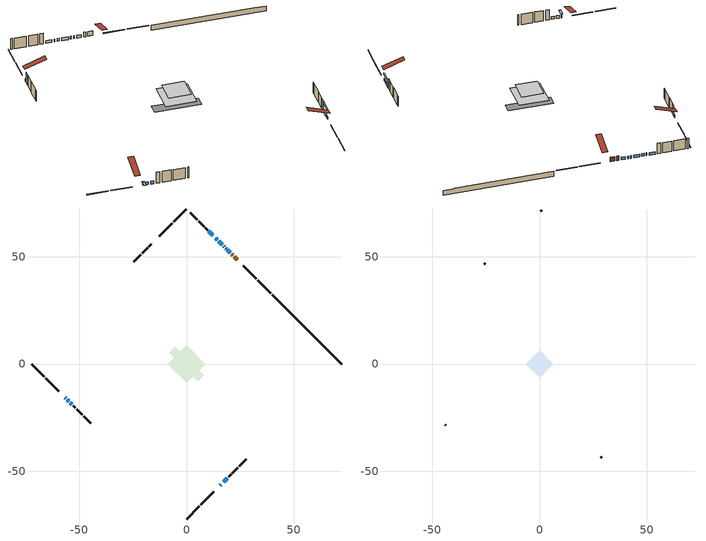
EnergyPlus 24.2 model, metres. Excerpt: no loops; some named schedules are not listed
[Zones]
conditioned space
 floor outside (Floor1 construction): -1.08,0 0,1.08 1.08,0 0,-1.08 z0.19
 floor adiabatic (AdiabaticFloorConstruction): -8.78,0 0,8.78 8.78,0 0,-8.78 z2.63
 floor foundation (Slab1 construction): -8.08,5.13 -5.13,8.08 8.08,-5.13 5.13,-8.08 z-2.1
 wall outside (RimJoist1 construction): 0,-72.28 6.06,-66.22 / -72.28,0 -66.22,-6.06 / 0,72.28 -6.06,66.22 / 39.29,32.99 33.23,39.05 z0.19:0.49
 wall outside (RimJoist2 construction): 6.72,-65.56 12.78,-59.5 / -65.56,-6.72 -59.5,-12.78 / -6.72,65.56 -12.78,59.5 / 32.57,39.71 26.51,45.77 z0.19:0.49
 wall outside (AdiabaticWallConstruction 1): 23.57,48.71 22.28,50 / 21.62,50.66 21.05,51.23 z0.19:2.22
 wall outside (AdiabaticWallConstruction): -56.56,-15.72 -56.36,-15.92 z0.19:1.72; 20.39,51.89 19.1,53.18 / 15.72,-56.56 15.94,-56.34 / -55.7,-16.57 -54.95,-17.33 / 18.44,53.84 18.31,53.96 / -15.72,56.56 -15.85,56.43 / 16.59,-55.69 16.72,-55.56 / 17.66,54.62 17.36,54.92 / 16.71,55.57 14.95,57.32 / 14.3,57.98 13.65,58.63 / 13,59.28 12.87,59.41 / 17.37,-54.9 19.1,-53.18 / -54.29,-17.98 -53.43,-18.85 / 12.21,60.07 10.49,61.79 z0.19:1.41
 wall outside (Wall1 construction): 19.76,-52.52 20.75,-51.52 / -52.77,-19.5 -51.78,-20.5 / -16.5,55.78 -17.5,54.78 / 9.83,62.45 8.83,63.45 z0.19:5.07
 wall outside (Wall2 construction): 21.41,-50.87 23.91,-48.37 / -51.12,-21.16 -48.62,-23.66 / -18.16,54.12 -20.66,51.62 / 8.17,64.1 5.67,66.6 z0.19:5.07
 wall outside (Wall3 construction): 24.57,-47.71 27.91,-44.37 / -47.96,-24.32 -44.62,-27.66 / -21.31,50.96 -24.66,47.62 / 5.02,67.26 1.68,70.6 z0.19:5.07
 wall foundation (FoundationWall1 construction): 39.95,32.33,-2.1 39.95,32.33,0.19 69.05,3.23,0.19 69.05,3.23,0.05 72.28,0,0.05 72.28,0,-2.1
 window (WindowConstruction 9): -56.56,-15.72 -56.36,-15.92 z0.19:1.71
 window (WindowConstruction 6): 20.39,51.89 19.1,53.18 z0.19:1.41
 window (WindowConstruction 7): 15.72,-56.56 15.94,-56.34 z0.19:1.41
 window (WindowConstruction 8): -55.7,-16.58 -54.95,-17.33 z0.19:1.41
 window (WindowConstruction 11): 18.44,53.84 18.32,53.96 z0.19:1.41
 window (WindowConstruction 12): -15.72,56.56 -15.85,56.43 z0.19:1.41
 window (WindowConstruction 13): 16.59,-55.69 16.72,-55.56 z0.19:1.41
 window (WindowConstruction 10): 17.66,54.62 17.36,54.92 z0.19:1.41
 window (WindowConstruction): 16.71,55.57 14.95,57.32 z0.19:1.41
 window (WindowConstruction 1): 14.3,57.98 13.65,58.63 z0.19:1.41
 window (WindowConstruction 2): 12.99,59.28 12.87,59.41 z0.19:1.41
 window (WindowConstruction 3): 17.38,-54.9 19.1,-53.18 z0.19:1.41
 window (WindowConstruction 4): -54.29,-17.99 -53.43,-18.85 z0.19:1.41
 window (WindowConstruction 5): 12.21,60.07 10.49,61.79 z0.19:1.41
 door (Door): 23.57,48.71 22.28,50 z0.19:2.22
 door (Door 1): 21.62,50.66 21.05,51.23 z0.19:2.22
 ceiling adiabatic (AdiabaticFloorConstruction): 0,-8.78 8.78,0 0,8.78 -8.78,0 z2.63
attic - vented
 floor to conditioned space (Floor2 construction Reversed): -6.34,0 0,6.34 6.34,0 0,-6.34 z5.07
 wall outside (Wall4 construction): 28.57,-43.71 28.93,-43.35 / -43.96,-28.32 -43.6,-28.68 / -25.31,46.97 -25.68,46.6 / 1.02,71.26 0.66,71.62 z0.19:5.07
 roof outside (Roof1 construction): 15.06,-57.22,5.07 8.89,-51.05,7.98 7.27,-52.67,7.98 13.44,-58.84,5.07; -57.22,-15.06,5.07 -51.05,-8.89,7.98 -52.67,-7.27,7.98 -58.84,-13.44,5.07; -15.06,57.22,5.07 -8.89,51.05,7.98 -7.27,52.67,7.98 -13.44,58.84,5.07; 24.23,48.05,5.07 18.06,41.88,7.98 19.68,40.25,7.98 25.86,46.42,5.07
shading: -56.15,-16.13 -56.77,-15.51 -58.71,-17.45 -58.09,-18.07 z2.01; 20.86,-51.42 15.61,-56.66 15.91,-56.96 21.15,-51.71 z3.9
[Building]
Building 1: Terrain=Suburbs
[Site:Location]
Toronto City Centre_ON: Latitude {deg}=43.63; Longitude {deg}=-79.39; Time Zone {hr}=-5; Elevation {m}=77; Keep Site Location Information=Yes
[Site:GroundTemperature:Shallow]
5.01852, 3.26908, 3.12898, 3.95918, 7.29196, 10.6092, 13.4851, 15.3069, 15.4617, 13.9799, 11.1774, 7.9619
[Site:WaterMainsTemperature]
Calculation Method=Schedule; Temperature Schedule=mains temperature schedule
[Material] Roughness=Rough; Thermal Absorptance=0.9
Name | Thickness {m} | Conductivity {W/m-K} | Density {kg/m3} | Specific Heat {J/kg-K} | Solar Absorptance | Visible Absorptance
asphalt or fiberglass shingles | 0.00635 | 0.162714 | 1121.4 | 1465.45 | 0.4 | 0.4
ceiling loosefill ins | 0.169333 | 0.0480833 | 16.02 | 1046.75 | 0.7 | 0.7
ceiling stud and cavity | 0.1397 | 0.100938 | 65.682 | 1177.47 | 0.7 | 0.7
concrete 4.0 in. | 0.1016 | 1.803125 | 2242.8 | 837.4 | 0.7 | 0.7
concrete 8.0 in. | 0.2032 | 1.803125 | 2242.8 | 837.4 | 0.7 | 0.7
door material | 0.04445 | 0.053851 | 512.64 | 1214.23 | 0.7 | 0.7
door material 1 | 0.04445 | 0.188738 | 512.64 | 1214.23 | 0.7 | 0.7
exterior vertical ins | 0.041904 | 0.029427 | 32.04 | 1214.23 | 0.7 | 0.7
floor covering | 0.0127 | 0.0433444 | 54.468 | 1339.84 | 0.6 | 0.6
floor rigid ins; rim joist rigid ins | 0.051816 | 0.029427 | 32.04 | 1214.23 | 0.7 | 0.7
floor rigid ins 1; wall rigid ins | 0.512978 | 0.029427 | 32.04 | 1214.23 | 0.7 | 0.7
floor stud and cavity | 0.1397 | 0.0814389 | 92.3553 | 1139.71 | 0.7 | 0.7
floor stud and cavity 1 | 0.1397 | 1.75129 | 37.0049 | 1207.88 | 0.7 | 0.7
furniture material conditioned space 1 | 0.1524 | 0.115458 | 640.8 | 1214.23 | 0.6 | 0.6
gypsum board | 0.0127 | 0.160291 | 801 | 837.4 | 0.6 | 0.6
gypsum board 1 | 0.0127 | 0.160291 | 801 | 837.4 | 0.7 | 0.7
osb sheathing 0.5 in. | 0.0127 | 0.115458 | 512.64 | 1214.23 | 0.7 | 0.7
osb sheathing 0.75 in. | 0.01905 | 0.115458 | 512.64 | 1214.23 | 0.7 | 0.7
osb sheathing 2.0 in. | 0.0508 | 0.115458 | 512.64 | 1214.23 | 0.7 | 0.7
rim joist stud and cavity | 0.0508 | 0.0451784 | 125.044 | 1163.47 | 0.6 | 0.6
rim joist stud and cavity 1 | 0.0508 | 0.254006 | 125.044 | 1163.47 | 0.6 | 0.6
wall stud and cavity | 0.1397 | 0.0934493 | 139.0536 | 1170.24 | 0.7 | 0.7
wall stud and cavity 1 | 0.1397 | 0.0888448 | 139.0536 | 1170.24 | 0.7 | 0.7
wall stud and cavity 2 | 0.1397 | 0.102637 | 139.0536 | 1170.24 | 0.7 | 0.7
wall stud and cavity 3 | 0.0889 | 6.1454 | 50.32683 | 1063.81 | 0.6 | 0.6
wall stud and cavity 4 | 0.0889 | 0.380278 | 52.3479 | 1209.89 | 0.7 | 0.7
wall stud and cavity 5 | 0.0889 | 0.391764 | 83.0341 | 1211.67 | 0.7 | 0.7
wood siding | 0.0254 | 0.102417 | 544.68 | 1172.36 | 0.4 | 0.4
wood siding 1 | 0.00254 | 0.102417 | 544.68 | 1172.36 | 0.4 | 0.4
wood siding 2; wood siding 3; wood siding 4 | 0.0254 | 0.102417 | 544.68 | 1172.36 | 0.7 | 0.7
[WindowMaterial:SimpleGlazingSystem]
Name | U-Factor {W/m2-K} | Solar Heat Gain Coefficient
WindowMaterial | 3.38522 | 0.63
WindowMaterial 1 | 2.080987 | 0.51
WindowMaterial 10 | 3.068959 | 0.31
WindowMaterial 2 | 2.35694 | 0.3
WindowMaterial 3 | 2.05089 | 0.53
WindowMaterial 4 | 2.98606 | 0.56
WindowMaterial 5 | 1.99525 | 0.56
WindowMaterial 6 | 3.07975 | 0.4
WindowMaterial 7 | 2.3047 | 0.45
WindowMaterial 8 | 3.08145 | 0.52
WindowMaterial 9 | 2.986628 | 0.6
[Construction]
AdiabaticFloorConstruction: floor stud and cavity 1, floor rigid ins 1, osb sheathing 0.75 in., floor covering
AdiabaticWallConstruction: wood siding 3, wall rigid ins, wall stud and cavity 4, gypsum board
AdiabaticWallConstruction 1: wood siding 4, wall rigid ins, wall stud and cavity 4, gypsum board
Door: door material
Door 1: door material 1
Floor1 construction: floor stud and cavity, floor rigid ins, osb sheathing 0.75 in., floor covering
Floor2 construction Reversed: gypsum board, ceiling stud and cavity, ceiling loosefill ins
FoundationWall1 construction: concrete 8.0 in., gypsum board 1
furniture construction conditioned space 1: furniture material conditioned space 1
PartitionWallConstruction: gypsum board, wall stud and cavity 5, gypsum board
RimJoist1 construction: wood siding 2, osb sheathing 2.0 in., rim joist stud and cavity
RimJoist2 construction: wood siding 2, rim joist rigid ins, osb sheathing 2.0 in., rim joist stud and cavity 1
Roof1 construction: asphalt or fiberglass shingles
Slab1 construction: concrete 4.0 in.
Wall1 construction: wood siding, osb sheathing 0.5 in., wall stud and cavity, gypsum board
Wall2 construction: wood siding, osb sheathing 0.5 in., wall stud and cavity 1, gypsum board
Wall3 construction: wood siding, osb sheathing 0.5 in., wall stud and cavity 2, gypsum board
Wall4 construction: wood siding 1, wall stud and cavity 3
WindowConstruction: WindowMaterial
WindowConstruction 1: WindowMaterial 1
WindowConstruction 10: WindowMaterial 9
WindowConstruction 11; WindowConstruction 12; WindowConstruction 13: WindowMaterial 10
WindowConstruction 2: WindowMaterial 2
WindowConstruction 3; WindowConstruction 5: WindowMaterial 3
WindowConstruction 4: WindowMaterial 4
WindowConstruction 6: WindowMaterial 5
WindowConstruction 7: WindowMaterial 6
WindowConstruction 8: WindowMaterial 7
WindowConstruction 9: WindowMaterial 8
[Zone] Multiplier=1; Part of Total Floor Area=Yes
Name | Volume {m3}
attic - vented | 37.9034
conditioned space | 581.8
[Space]
Name | Zone | Volume {m3}
attic - vented 1 | attic - vented | 37.9034
conditioned space 1 | conditioned space | 581.8
[ZoneInfiltration:EffectiveLeakageArea]
infil attic - vented 1: Zone or Space=attic - vented 1; Schedule=Always On Discrete; Effective Air Leakage Area {cm2}=3379.79; Stack Coefficient=0.000541398; Wind Coefficient=1.57209e-05
[ZoneMixing]
whole house fan mix: Zone or Space=attic - vented; Schedule=Always On Continuous; Design Flow Rate Calculation Method=Flow/Zone; Design Flow Rate {m3/s}=0; Source Zone or Space=conditioned space
[SurfaceProperty:ExposedFoundationPerimeter]
Slab1: Exposed Perimeter Calculation Method=TotalExposedPerimeter; Total Exposed Perimeter {m}=45.721
[InternalMass] Zone or ZoneList=conditioned space; Space or SpaceList=conditioned space 1
Name | Construction | Surface Area {m2}
furniture mass conditioned space 1 | furniture construction conditioned space 1 | 93.748
partition wall mass | PartitionWallConstruction | 234.37
[Lights]
interior lighting: Zone or ZoneList or Space or SpaceList=conditioned space 1; Schedule=interior lighting schedule; Design Level Calculation Method=LightingLevel; Lighting Level {W}=343.2; Return Air Fraction=0; Fraction Radiant=0.6; Fraction Visible=0.2; Fraction Replaceable=1
[People]
occupants: Zone or ZoneList or Space or SpaceList=conditioned space 1; Number of People Schedule=occupants schedule; Number of People Calculation Method=People; Number of People=3; Fraction Radiant=0.314171; Sensible Heat Fraction=0.56303; Activity Level Schedule=occupants activity schedule; Carbon Dioxide Generation Rate {m3/s-W}=0; Enable ASHRAE 55 Comfort Warnings=No; Mean Radiant Temperature Calculation Type=EnclosureAveraged
[ElectricEquipment] Zone or ZoneList or Space or SpaceList=conditioned space 1; Design Level Calculation Method=EquipmentLevel
Name | Schedule | Design Level {W} | Fraction Latent | Fraction Radiant | Fraction Lost
clothes dryer | clothes dryer schedule | 140.772 | 0.015 | 0.081 | 0.85
clothes washer | clothes washer schedule | 32.1985 | 0.03 | 0.162 | 0.7
cooking range | cooking range schedule | 215.147 | 0.08 | 0.432 | 0.2
dishwasher | dishwasher schedule | 66.8632 | 0.3 | 0.18 | 0.4
fridge | fridge schedule | 72.9452 | 0 | 0.6 | 0
mech vent bath fan 0 | mech vent bath fan 0 schedule | 50.2 | 0 | 0 | 1
mech vent house fan | mech vent house fan schedule | 0 | 0 | 0 | 1
mech vent house fan cfis | mech vent house fan cfis schedule | 0 | 0 | 0 | 0
misc plug loads | misc plug loads schedule | 494.7 | 0.045 | 0.513 | 0.1
whole house fan | Always On Discrete | 0 | 0 | 0 | 1
[OtherEquipment] Zone or ZoneList or Space or SpaceList=conditioned space 1; Design Level Calculation Method=EquipmentLevel
Name | Fuel Type | Schedule | Design Level {W} | Fraction Latent | Fraction Radiant | Fraction Lost
clothes dryer 1 | Electricity | clothes dryer schedule | 0 | 0.015 | 0.081 | 0.85
cooking range 1 | Electricity | cooking range schedule | 0 | 0.08 | 0.432 | 0.2
general water use latent | None | general water use schedule | 62.594 | 1 | 0 | 0
general water use sensible | None | general water use schedule | -61.6891 | 0 | 0.6 | 0
mech vent house fan latent load | None | Always On Discrete | 0 | 1 | 0 | 0
mech vent house fan sensible load | None | Always On Discrete | 0 | 0 | 0 | 0
water heater energy adjustment1 | NaturalGas | Always On Discrete | 0.01 | 0 | 0 | 1
[ZoneInfiltration:DesignFlowRate] Zone or ZoneList or Space or SpaceList=conditioned space 1; Schedule=Always On Discrete; Design Flow Rate Calculation Method=Flow/Zone; Design Flow Rate {m3/s}=0
infil flow; natural vent flow; whole house fan flow
[AvailabilityManager:Scheduled]
central ac and furnace airloop Availability Manager: Schedule=Always On Discrete
[Foundation:Kiva]
Foundation Kiva 1: Initial Indoor Air Temperature {C}=18; Wall Height Above Grade {m}=0.189982; Wall Depth Below Slab {m}=0.2032; Custom Block Material Name 1=exterior vertical ins; Custom Block Depth 1 {m}=2.28999; Custom Block X Position 1 {m}=0.2159; Custom Block Z Position 1 {m}=0
[Foundation:Kiva:Settings]
Soil Conductivity {W/m-K}=0.849921; Soil Density {kg/m3}=1842.3; Soil Specific Heat {J/kg-K}=418.7; Ground Solar Absorptivity=0.9; Ground Thermal Absorptivity=0.9; Ground Surface Roughness {m}=0.03; Far-Field Width {m}=40; Deep-Ground Boundary Condition=ZeroFlux; Deep-Ground Depth {m}=40; Minimum Cell Dimension {m}=0.2; Maximum Cell Growth Coefficient=3; Simulation Timestep=Timestep
[Exterior:Lights]
exterior lighting: Schedule=exterior lighting schedule; Design Level {W}=75.6
[EnergyManagementSystem:GlobalVariable]
central_ac_and_furnace_airloop_Fan_RTF
infil_program_Qfan
infil_program_Qinf
natural_vent_program_Qnv
natural_vent_program_Qwhf
[EnergyManagementSystem:Sensor]
Name | Output:Variable or Output:Meter Index Key | Output:Variable or Output:Meter
airflow_gain | infil flow | Infiltration Sensible Heat Gain Energy
airflow_gain_1 | natural vent flow | Infiltration Sensible Heat Gain Energy
airflow_gain_2 | whole house fan flow | Infiltration Sensible Heat Gain Energy
airflow_loss | infil flow | Infiltration Sensible Heat Loss Energy
airflow_loss_1 | natural vent flow | Infiltration Sensible Heat Loss Energy
airflow_loss_2 | whole house fan flow | Infiltration Sensible Heat Loss Energy
clg_load_cond |  | Cooling:EnergyTransfer:Zone:CONDITIONED SPACE
clg_sp_s; clg_sp_s_1 | cooling setpoint | Schedule Value
clothes_dryer_exhaust_0_sch_s | clothes dryer exhaust 0 schedule | Schedule Value
cool_season | cooling season schedule | Schedule Value
htg_load_cond |  | Heating:EnergyTransfer:Zone:CONDITIONED SPACE
htg_sp_s; htg_sp_s_1 | heating setpoint | Schedule Value
ig_ee_conv | clothes dryer | Electric Equipment Convective Heating Energy
ig_ee_conv_2 | cooking range | Electric Equipment Convective Heating Energy
ig_ee_conv_4 | fridge | Electric Equipment Convective Heating Energy
ig_ee_conv_5 | misc plug loads | Electric Equipment Convective Heating Energy
ig_ee_conv_6 | whole house fan | Electric Equipment Convective Heating Energy
ig_ee_rad | clothes dryer | Electric Equipment Radiant Heating Energy
ig_ee_rad_2 | cooking range | Electric Equipment Radiant Heating Energy
ig_ee_rad_4 | fridge | Electric Equipment Radiant Heating Energy
ig_ee_rad_5 | misc plug loads | Electric Equipment Radiant Heating Energy
ig_ee_rad_6 | whole house fan | Electric Equipment Radiant Heating Energy
ig_lgt_conv | interior lighting | Lights Convective Heating Energy
ig_lgt_rad | interior lighting | Lights Radiant Heating Energy
ig_lgt_vis | interior lighting | Lights Visible Radiation Heating Energy
ig_oe_conv | clothes dryer 1 | Other Equipment Convective Heating Energy
ig_oe_conv_1 | cooking range 1 | Other Equipment Convective Heating Energy
ig_oe_conv_2 | general water use latent | Other Equipment Convective Heating Energy
ig_oe_conv_3 | general water use sensible | Other Equipment Convective Heating Energy
ig_oe_conv_4 | water heater energy adjustment1 | Other Equipment Convective Heating Energy
ig_oe_rad | clothes dryer 1 | Other Equipment Radiant Heating Energy
ig_oe_rad_1 | cooking range 1 | Other Equipment Radiant Heating Energy
ig_oe_rad_2 | general water use latent | Other Equipment Radiant Heating Energy
ig_oe_rad_3 | general water use sensible | Other Equipment Radiant Heating Energy
ig_oe_rad_4 | water heater energy adjustment1 | Other Equipment Radiant Heating Energy
ig_ppl_conv | occupants | People Convective Heating Energy
ig_ppl_rad | occupants | People Radiant Heating Energy
im_conv | furniture mass conditioned space 1 | Surface Inside Face Convection Heat Gain Energy
im_conv_1 | partition wall mass | Surface Inside Face Convection Heat Gain Energy
im_ig | furniture mass conditioned space 1 | Surface Inside Face Internal Gains Radiation Heat Gain Energy
im_ig_1 | partition wall mass | Surface Inside Face Internal Gains Radiation Heat Gain Energy
im_lgt | furniture mass conditioned space 1 | Surface Inside Face Lights Radiation Heat Gain Energy
im_lgt_1 | partition wall mass | Surface Inside Face Lights Radiation Heat Gain Energy
im_sol | furniture mass conditioned space 1 | Surface Inside Face Solar Radiation Heat Gain Energy
im_sol_1 | partition wall mass | Surface Inside Face Solar Radiation Heat Gain Energy
im_surf | furniture mass conditioned space 1 | Surface Inside Face Net Surface Thermal Radiation Heat Gain Energy
im_surf_1 | partition wall mass | Surface Inside Face Net Surface Thermal Radiation Heat Gain Energy
mech_vent_bath_fan_0_sch_s | mech vent bath fan 0 schedule | Schedule Value
mv_conv | mech vent bath fan 0 | Electric Equipment Convective Heating Energy
mv_conv_1 | mech vent house fan | Electric Equipment Convective Heating Energy
mv_conv_2 | mech vent house fan cfis | Electric Equipment Convective Heating Energy
mv_conv_3 | mech vent house fan latent load | Other Equipment Convective Heating Energy
mv_conv_4 | mech vent house fan sensible load | Other Equipment Convective Heating Energy
mv_rad | mech vent bath fan 0 | Electric Equipment Radiant Heating Energy
mv_rad_1 | mech vent house fan | Electric Equipment Radiant Heating Energy
mv_rad_2 | mech vent house fan cfis | Electric Equipment Radiant Heating Energy
mv_rad_3 | mech vent house fan latent load | Other Equipment Radiant Heating Energy
mv_rad_4 | mech vent house fan sensible load | Other Equipment Radiant Heating Energy
natural_vent_s | natural vent schedule | Schedule Value
out_pb_s |  | Site Outdoor Air Barometric Pressure
out_wt_s |  | Site Outdoor Air Humidity Ratio
site_vw_s |  | Site Wind Speed
ss_back_out | Window1 | Surface Window Shortwave from Zone Back Out Window Heat Transfer Rate
ss_back_out_1 | Window11 | Surface Window Shortwave from Zone Back Out Window Heat Transfer Rate
ss_back_out_10 | Window5 | Surface Window Shortwave from Zone Back Out Window Heat Transfer Rate
ss_back_out_11 | Window6 | Surface Window Shortwave from Zone Back Out Window Heat Transfer Rate
ss_back_out_12 | Window8 | Surface Window Shortwave from Zone Back Out Window Heat Transfer Rate
ss_back_out_13 | Window9 | Surface Window Shortwave from Zone Back Out Window Heat Transfer Rate
ss_back_out_2 | Window12 | Surface Window Shortwave from Zone Back Out Window Heat Transfer Rate
ss_back_out_3 | Window13 | Surface Window Shortwave from Zone Back Out Window Heat Transfer Rate
ss_back_out_4 | Window15 | Surface Window Shortwave from Zone Back Out Window Heat Transfer Rate
ss_back_out_5 | Window16 | Surface Window Shortwave from Zone Back Out Window Heat Transfer Rate
ss_back_out_6 | Window17 | Surface Window Shortwave from Zone Back Out Window Heat Transfer Rate
ss_back_out_7 | Window2 | Surface Window Shortwave from Zone Back Out Window Heat Transfer Rate
ss_back_out_8 | Window3 | Surface Window Shortwave from Zone Back Out Window Heat Transfer Rate
ss_back_out_9 | Window4 | Surface Window Shortwave from Zone Back Out Window Heat Transfer Rate
ss_conv | Door1 | Surface Inside Face Convection Heat Gain Energy
ss_conv_1 | Door3 | Surface Inside Face Convection Heat Gain Energy
ss_conv_10 | Window3 | Surface Inside Face Convection Heat Gain Energy
ss_conv_11 | Window4 | Surface Inside Face Convection Heat Gain Energy
ss_conv_12 | Window5 | Surface Inside Face Convection Heat Gain Energy
ss_conv_13 | Window6 | Surface Inside Face Convection Heat Gain Energy
ss_conv_14 | Window8 | Surface Inside Face Convection Heat Gain Energy
ss_conv_15 | Window9 | Surface Inside Face Convection Heat Gain Energy
ss_conv_2 | Window1 | Surface Inside Face Convection Heat Gain Energy
ss_conv_3 | Window11 | Surface Inside Face Convection Heat Gain Energy
ss_conv_4 | Window12 | Surface Inside Face Convection Heat Gain Energy
ss_conv_5 | Window13 | Surface Inside Face Convection Heat Gain Energy
ss_conv_6 | Window15 | Surface Inside Face Convection Heat Gain Energy
ss_conv_7 | Window16 | Surface Inside Face Convection Heat Gain Energy
ss_conv_8 | Window17 | Surface Inside Face Convection Heat Gain Energy
ss_conv_9 | Window2 | Surface Inside Face Convection Heat Gain Energy
ss_ig | Door1 | Surface Inside Face Internal Gains Radiation Heat Gain Energy
ss_ig_1 | Door3 | Surface Inside Face Internal Gains Radiation Heat Gain Energy
ss_ig_10 | Window3 | Surface Inside Face Internal Gains Radiation Heat Gain Energy
ss_ig_11 | Window4 | Surface Inside Face Internal Gains Radiation Heat Gain Energy
ss_ig_12 | Window5 | Surface Inside Face Internal Gains Radiation Heat Gain Energy
ss_ig_13 | Window6 | Surface Inside Face Internal Gains Radiation Heat Gain Energy
ss_ig_14 | Window8 | Surface Inside Face Internal Gains Radiation Heat Gain Energy
ss_ig_15 | Window9 | Surface Inside Face Internal Gains Radiation Heat Gain Energy
ss_ig_2 | Window1 | Surface Inside Face Internal Gains Radiation Heat Gain Energy
ss_ig_3 | Window11 | Surface Inside Face Internal Gains Radiation Heat Gain Energy
ss_ig_4 | Window12 | Surface Inside Face Internal Gains Radiation Heat Gain Energy
ss_ig_5 | Window13 | Surface Inside Face Internal Gains Radiation Heat Gain Energy
ss_ig_6 | Window15 | Surface Inside Face Internal Gains Radiation Heat Gain Energy
ss_ig_7 | Window16 | Surface Inside Face Internal Gains Radiation Heat Gain Energy
ss_ig_8 | Window17 | Surface Inside Face Internal Gains Radiation Heat Gain Energy
ss_ig_9 | Window2 | Surface Inside Face Internal Gains Radiation Heat Gain Energy
ss_lgt | Door1 | Surface Inside Face Lights Radiation Heat Gain Energy
ss_lgt_1 | Door3 | Surface Inside Face Lights Radiation Heat Gain Energy
ss_sol | Door1 | Surface Inside Face Solar Radiation Heat Gain Energy
ss_sol_1 | Door3 | Surface Inside Face Solar Radiation Heat Gain Energy
ss_surf | Door1 | Surface Inside Face Net Surface Thermal Radiation Heat Gain Energy
ss_surf_1 | Door3 | Surface Inside Face Net Surface Thermal Radiation Heat Gain Energy
ss_surf_10 | Window3 | Surface Inside Face Net Surface Thermal Radiation Heat Gain Energy
ss_surf_11 | Window4 | Surface Inside Face Net Surface Thermal Radiation Heat Gain Energy
ss_surf_12 | Window5 | Surface Inside Face Net Surface Thermal Radiation Heat Gain Energy
ss_surf_13 | Window6 | Surface Inside Face Net Surface Thermal Radiation Heat Gain Energy
ss_surf_14 | Window8 | Surface Inside Face Net Surface Thermal Radiation Heat Gain Energy
ss_surf_15 | Window9 | Surface Inside Face Net Surface Thermal Radiation Heat Gain Energy
ss_surf_2 | Window1 | Surface Inside Face Net Surface Thermal Radiation Heat Gain Energy
ss_surf_3 | Window11 | Surface Inside Face Net Surface Thermal Radiation Heat Gain Energy
ss_surf_4 | Window12 | Surface Inside Face Net Surface Thermal Radiation Heat Gain Energy
ss_surf_5 | Window13 | Surface Inside Face Net Surface Thermal Radiation Heat Gain Energy
ss_surf_6 | Window15 | Surface Inside Face Net Surface Thermal Radiation Heat Gain Energy
ss_surf_7 | Window16 | Surface Inside Face Net Surface Thermal Radiation Heat Gain Energy
ss_surf_8 | Window17 | Surface Inside Face Net Surface Thermal Radiation Heat Gain Energy
ss_surf_9 | Window2 | Surface Inside Face Net Surface Thermal Radiation Heat Gain Energy
ss_trans_in | Window1 | Surface Window Transmitted Solar Radiation Rate
ss_trans_in_1 | Window11 | Surface Window Transmitted Solar Radiation Rate
ss_trans_in_10 | Window5 | Surface Window Transmitted Solar Radiation Rate
ss_trans_in_11 | Window6 | Surface Window Transmitted Solar Radiation Rate
ss_trans_in_12 | Window8 | Surface Window Transmitted Solar Radiation Rate
ss_trans_in_13 | Window9 | Surface Window Transmitted Solar Radiation Rate
ss_trans_in_2 | Window12 | Surface Window Transmitted Solar Radiation Rate
ss_trans_in_3 | Window13 | Surface Window Transmitted Solar Radiation Rate
ss_trans_in_4 | Window15 | Surface Window Transmitted Solar Radiation Rate
ss_trans_in_5 | Window16 | Surface Window Transmitted Solar Radiation Rate
ss_trans_in_6 | Window17 | Surface Window Transmitted Solar Radiation Rate
ss_trans_in_7 | Window2 | Surface Window Transmitted Solar Radiation Rate
ss_trans_in_8 | Window3 | Surface Window Transmitted Solar Radiation Rate
ss_trans_in_9 | Window4 | Surface Window Transmitted Solar Radiation Rate
ss_trans_out | Window1 | Surface Inside Face Initial Transmitted Diffuse Transmitted Out Window Solar Radiation Rate
ss_trans_out_1 | Window11 | Surface Inside Face Initial Transmitted Diffuse Transmitted Out Window Solar Radiation Rate
ss_trans_out_10 | Window5 | Surface Inside Face Initial Transmitted Diffuse Transmitted Out Window Solar Radiation Rate
ss_trans_out_11 | Window6 | Surface Inside Face Initial Transmitted Diffuse Transmitted Out Window Solar Radiation Rate
ss_trans_out_12 | Window8 | Surface Inside Face Initial Transmitted Diffuse Transmitted Out Window Solar Radiation Rate
